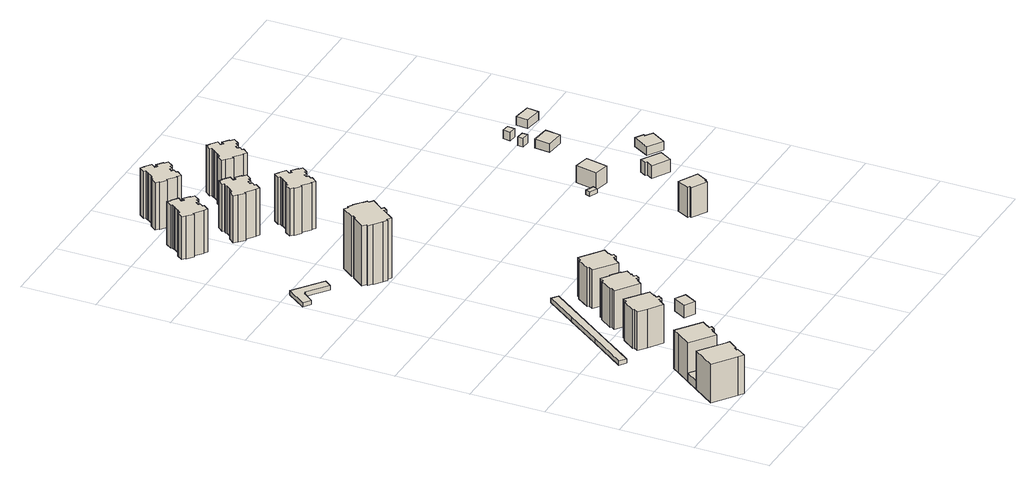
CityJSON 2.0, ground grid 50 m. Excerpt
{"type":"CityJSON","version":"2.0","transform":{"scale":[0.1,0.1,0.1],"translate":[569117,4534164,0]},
"CityObjects":{
"building1":{"type":"Building","geometry":[{"type":"MultiSurface","lod":"1","boundaries":[[[0,1,2,3,4,5,6,7,8,9]],[[0,9,10,11]],[[9,8,12,10]],[[8,7,13,12]],[[7,6,14,13]],[[6,5,15,14]],[[5,4,16,15]],[[4,3,17,16]],[[3,2,18,17]],[[2,1,19,18]],[[1,0,11,19]],[[11,10,12,13,14,15,16,17,18,19]]]}]},
"building2":{"type":"Building","geometry":[{"type":"MultiSurface","lod":"1","boundaries":[[[2,1,20,21]],[[2,21,22,23]],[[21,20,24,22]],[[20,1,25,24]],[[1,2,23,25]],[[23,22,24,25]]]}]},
"building3":{"type":"Building","geometry":[{"type":"MultiSurface","lod":"1","boundaries":[[[26,27,28,29,30,31,32,33,34,35,36,21,20]],[[26,20,37,38]],[[20,21,39,37]],[[21,36,40,39]],[[36,35,41,40]],[[35,34,42,41]],[[34,33,43,42]],[[33,32,44,43]],[[32,31,45,44]],[[31,30,46,45]],[[30,29,47,46]],[[29,28,48,47]],[[28,27,49,48]],[[27,26,38,49]],[[38,37,39,40,41,42,43,44,45,46,47,48,49]]]}]},
"building4":{"type":"Building","geometry":[{"type":"MultiSurface","lod":"1","boundaries":[[[50,51,52,53,54,55,56,57,58,59,60,61,62,63,64,65,66]],[[50,66,67,68]],[[66,65,69,67]],[[65,64,70,69]],[[64,63,71,70]],[[63,62,72,71]],[[62,61,73,72]],[[61,60,74,73]],[[60,59,75,74]],[[59,58,76,75]],[[58,57,77,76]],[[57,56,78,77]],[[56,55,79,78]],[[55,54,80,79]],[[54,53,81,80]],[[53,52,82,81]],[[52,51,83,82]],[[51,50,68,83]],[[68,67,69,70,71,72,73,74,75,76,77,78,79,80,81,82,83]]]}]},
"building5":{"type":"Building","geometry":[{"type":"MultiSurface","lod":"1","boundaries":[[[84,85,86,87,88,89,90,91,92]],[[84,92,93,94]],[[92,91,95,93]],[[91,90,96,95]],[[90,89,97,96]],[[89,88,98,97]],[[88,87,99,98]],[[87,86,100,99]],[[86,85,101,100]],[[85,84,94,101]],[[94,93,95,96,97,98,99,100,101]]]}]},
"building6":{"type":"Building","geometry":[{"type":"MultiSurface","lod":"1","boundaries":[[[102,103,104,105,106,107,108,109,110,111,112,113,114,115,116,117,118,119,120,121]],[[102,121,122,123]],[[121,120,124,122]],[[120,119,125,124]],[[119,118,126,125]],[[118,117,127,126]],[[117,116,128,127]],[[116,115,129,128]],[[115,114,130,129]],[[114,113,131,130]],[[113,112,132,131]],[[112,111,133,132]],[[111,110,134,133]],[[110,109,135,134]],[[109,108,136,135]],[[108,107,137,136]],[[107,106,138,137]],[[106,105,139,138]],[[105,104,140,139]],[[104,103,141,140]],[[103,102,123,141]],[[123,122,124,125,126,127,128,129,130,131,132,133,134,135,136,137,138,139,140,141]]]}]},
"building7":{"type":"Building","geometry":[{"type":"MultiSurface","lod":"1","boundaries":[[[142,143,144,145,146,147,148]],[[142,148,149,150]],[[148,147,151,149]],[[147,146,152,151]],[[146,145,153,152]],[[145,144,154,153]],[[144,143,155,154]],[[143,142,150,155]],[[150,149,151,152,153,154,155]]]}]},
"building8":{"type":"Building","geometry":[{"type":"MultiSurface","lod":"1","boundaries":[[[156,157,158,159]],[[156,159,160,161]],[[159,158,162,160]],[[158,157,163,162]],[[157,156,161,163]],[[161,160,162,163]]]}]},
"building9":{"type":"Building","geometry":[{"type":"MultiSurface","lod":"1","boundaries":[[[164,165,166,167,168,169,170,171,172,173,174,175,176,177,178,179]],[[164,179,180,181]],[[179,178,182,180]],[[178,177,183,182]],[[177,176,184,183]],[[176,175,185,184]],[[175,174,186,185]],[[174,173,187,186]],[[173,172,188,187]],[[172,171,189,188]],[[171,170,190,189]],[[170,169,191,190]],[[169,168,192,191]],[[168,167,193,192]],[[167,166,194,193]],[[166,165,195,194]],[[165,164,181,195]],[[181,180,182,183,184,185,186,187,188,189,190,191,192,193,194,195]]]}]},
"building10":{"type":"Building","geometry":[{"type":"MultiSurface","lod":"1","boundaries":[[[196,197,198,199,200,201,202,203,204,205,206,207,208,209,210,211,212,213,214,215,216,217,218,219,220,221,222,223]],[[196,223,224,225]],[[223,222,226,224]],[[222,221,227,226]],[[221,220,228,227]],[[220,219,229,228]],[[219,218,230,229]],[[218,217,231,230]],[[217,216,232,231]],[[216,215,233,232]],[[215,214,234,233]],[[214,213,235,234]],[[213,212,236,235]],[[212,211,237,236]],[[211,210,238,237]],[[210,209,239,238]],[[209,208,240,239]],[[208,207,241,240]],[[207,206,242,241]],[[206,205,243,242]],[[205,204,244,243]],[[204,203,245,244]],[[203,202,246,245]],[[202,201,247,246]],[[201,200,248,247]],[[200,199,249,248]],[[199,198,250,249]],[[198,197,251,250]],[[197,196,225,251]],[[225,224,226,227,228,229,230,231,232,233,234,235,236,237,238,239,240,241,242,243,244,245,246,247,248,249,250,251]]]}]},
"building11":{"type":"Building","geometry":[{"type":"MultiSurface","lod":"1","boundaries":[[[252,253,254,255,256,257,258,259,260,261,262,263,264,265,266,267,268,269,270,271,272,273,274,275,276,277,278,279,280,281,282,283,284,285]],[[252,285,286,287]],[[285,284,288,286]],[[284,283,289,288]],[[283,282,290,289]],[[282,281,291,290]],[[281,280,292,291]],[[280,279,293,292]],[[279,278,294,293]],[[278,277,295,294]],[[277,276,296,295]],[[276,275,297,296]],[[275,274,298,297]],[[274,273,299,298]],[[273,272,300,299]],[[272,271,301,300]],[[271,270,302,301]],[[270,269,303,302]],[[269,268,304,303]],[[268,267,305,304]],[[267,266,306,305]],[[266,265,307,306]],[[265,264,308,307]],[[264,263,309,308]],[[263,262,310,309]],[[262,261,311,310]],[[261,260,312,311]],[[260,259,313,312]],[[259,258,314,313]],[[258,257,315,314]],[[257,256,316,315]],[[256,255,317,316]],[[255,254,318,317]],[[254,253,319,318]],[[253,252,287,319]],[[287,286,288,289,290,291,292,293,294,295,296,297,298,299,300,301,302,303,304,305,306,307,308,309,310,311,312,313,314,315,316,317,318,319]]]}]},
"building12":{"type":"Building","geometry":[{"type":"MultiSurface","lod":"1","boundaries":[[[320,321,322,323,324,325,326,327,328,329,330,331,332,333,334,335,336,337,338,339,340,341,342,343,344,345,346,347,348,349,350,351,352,353]],[[320,353,354,355]],[[353,352,356,354]],[[352,351,357,356]],[[351,350,358,357]],[[350,349,359,358]],[[349,348,360,359]],[[348,347,361,360]],[[347,346,362,361]],[[346,345,363,362]],[[345,344,364,363]],[[344,343,365,364]],[[343,342,366,365]],[[342,341,367,366]],[[341,340,368,367]],[[340,339,369,368]],[[339,338,370,369]],[[338,337,371,370]],[[337,336,372,371]],[[336,335,373,372]],[[335,334,374,373]],[[334,333,375,374]],[[333,332,376,375]],[[332,331,377,376]],[[331,330,378,377]],[[330,329,379,378]],[[329,328,380,379]],[[328,327,381,380]],[[327,326,382,381]],[[326,325,383,382]],[[325,324,384,383]],[[324,323,385,384]],[[323,322,386,385]],[[322,321,387,386]],[[321,320,355,387]],[[355,354,356,357,358,359,360,361,362,363,364,365,366,367,368,369,370,371,372,373,374,375,376,377,378,379,380,381,382,383,384,385,386,387]]]}]},
"building13":{"type":"Building","geometry":[{"type":"MultiSurface","lod":"1","boundaries":[[[388,389,390,391,392,393,394,395,396,397,398,399,400,401,402,403,404,405,406,407,408,409,410,411,412,413,414,415,416,417,418,419,420,421]],[[388,421,422,423]],[[421,420,424,422]],[[420,419,425,424]],[[419,418,426,425]],[[418,417,427,426]],[[417,416,428,427]],[[416,415,429,428]],[[415,414,430,429]],[[414,413,431,430]],[[413,412,432,431]],[[412,411,433,432]],[[411,410,434,433]],[[410,409,435,434]],[[409,408,436,435]],[[408,407,437,436]],[[407,406,438,437]],[[406,405,439,438]],[[405,404,440,439]],[[404,403,441,440]],[[403,402,442,441]],[[402,401,443,442]],[[401,400,444,443]],[[400,399,445,444]],[[399,398,446,445]],[[398,397,447,446]],[[397,396,448,447]],[[396,395,449,448]],[[395,394,450,449]],[[394,393,451,450]],[[393,392,452,451]],[[392,391,453,452]],[[391,390,454,453]],[[390,389,455,454]],[[389,388,423,455]],[[423,422,424,425,426,427,428,429,430,431,432,433,434,435,436,437,438,439,440,441,442,443,444,445,446,447,448,449,450,451,452,453,454,455]]]}]},
"building14":{"type":"Building","geometry":[{"type":"MultiSurface","lod":"1","boundaries":[[[456,457,458,459,460,461,462,463,464,465,466,467,468,469,470,471,472,473,474,475,476,477,478,479,480,481,482,483,484,485,486,487,488,489]],[[456,489,490,491]],[[489,488,492,490]],[[488,487,493,492]],[[487,486,494,493]],[[486,485,495,494]],[[485,484,496,495]],[[484,483,497,496]],[[483,482,498,497]],[[482,481,499,498]],[[481,480,500,499]],[[480,479,501,500]],[[479,478,502,501]],[[478,477,503,502]],[[477,476,504,503]],[[476,475,505,504]],[[475,474,506,505]],[[474,473,507,506]],[[473,472,508,507]],[[472,471,509,508]],[[471,470,510,509]],[[470,469,511,510]],[[469,468,512,511]],[[468,467,513,512]],[[467,466,514,513]],[[466,465,515,514]],[[465,464,516,515]],[[464,463,517,516]],[[463,462,518,517]],[[462,461,519,518]],[[461,460,520,519]],[[460,459,521,520]],[[459,458,522,521]],[[458,457,523,522]],[[457,456,491,523]],[[491,490,492,493,494,495,496,497,498,499,500,501,502,503,504,505,506,507,508,509,510,511,512,513,514,515,516,517,518,519,520,521,522,523]]]}]},
"building15":{"type":"Building","geometry":[{"type":"MultiSurface","lod":"1","boundaries":[[[524,525,526,527,528,529,530,531,532,533,534,535,536,537,538,539,540,541,542,543,544,545,546,547,548,549,550,551,552,553,554,555,556,557]],[[524,557,558,559]],[[557,556,560,558]],[[556,555,561,560]],[[555,554,562,561]],[[554,553,563,562]],[[553,552,564,563]],[[552,551,565,564]],[[551,550,566,565]],[[550,549,567,566]],[[549,548,568,567]],[[548,547,569,568]],[[547,546,570,569]],[[546,545,571,570]],[[545,544,572,571]],[[544,543,573,572]],[[543,542,574,573]],[[542,541,575,574]],[[541,540,576,575]],[[540,539,577,576]],[[539,538,578,577]],[[538,537,579,578]],[[537,536,580,579]],[[536,535,581,580]],[[535,534,582,581]],[[534,533,583,582]],[[533,532,584,583]],[[532,531,585,584]],[[531,530,586,585]],[[530,529,587,586]],[[529,528,588,587]],[[528,527,589,588]],[[527,526,590,589]],[[526,525,591,590]],[[525,524,559,591]],[[559,558,560,561,562,563,564,565,566,567,568,569,570,571,572,573,574,575,576,577,578,579,580,581,582,583,584,585,586,587,588,589,590,591]]]}]},
"building16":{"type":"Building","geometry":[{"type":"MultiSurface","lod":"1","boundaries":[[[592,593,594,595,596,597,598,599]],[[592,599,600,601]],[[599,598,602,600]],[[598,597,603,602]],[[597,596,604,603]],[[596,595,605,604]],[[595,594,606,605]],[[594,593,607,606]],[[593,592,601,607]],[[601,600,602,603,604,605,606,607]]]}]},
"building17":{"type":"Building","geometry":[{"type":"MultiSurface","lod":"1","boundaries":[[[608,609,610,611]],[[608,611,612,613]],[[611,610,614,612]],[[610,609,615,614]],[[609,608,613,615]],[[613,612,614,615]]]}]},
"building18":{"type":"Building","geometry":[{"type":"MultiSurface","lod":"1","boundaries":[[[616,617,618,619]],[[616,619,620,621]],[[619,618,622,620]],[[618,617,623,622]],[[617,616,621,623]],[[621,620,622,623]]]}]},
"building19":{"type":"Building","geometry":[{"type":"MultiSurface","lod":"1","boundaries":[[[624,625,626,627,628,629]],[[624,629,630,631]],[[629,628,632,630]],[[628,627,633,632]],[[627,626,634,633]],[[626,625,635,634]],[[625,624,631,635]],[[631,630,632,633,634,635]]]}]},
"building20":{"type":"Building","geometry":[{"type":"MultiSurface","lod":"1","boundaries":[[[636,637,638,639]],[[636,639,640,641]],[[639,638,642,640]],[[638,637,643,642]],[[637,636,641,643]],[[641,640,642,643]]]}]},
"building21":{"type":"Building","geometry":[{"type":"MultiSurface","lod":"1","boundaries":[[[644,645,646,647]],[[644,647,648,649]],[[647,646,650,648]],[[646,645,651,650]],[[645,644,649,651]],[[649,648,650,651]]]}]},
"building22":{"type":"Building","geometry":[{"type":"MultiSurface","lod":"1","boundaries":[[[652,653,654,655]],[[652,655,656,657]],[[655,654,658,656]],[[654,653,659,658]],[[653,652,657,659]],[[657,656,658,659]]]}]},
"building23":{"type":"Building","geometry":[{"type":"MultiSurface","lod":"1","boundaries":[[[660,661,662,663,664,665]],[[660,665,666,667]],[[665,664,668,666]],[[664,663,669,668]],[[663,662,670,669]],[[662,661,671,670]],[[661,660,667,671]],[[667,666,668,669,670,671]]]}]},
"building24":{"type":"Building","geometry":[{"type":"MultiSurface","lod":"1","boundaries":[[[672,673,674,675]],[[672,675,676,677]],[[675,674,678,676]],[[674,673,679,678]],[[673,672,677,679]],[[677,676,678,679]]]}]}
},
"vertices":[
[28,137,0],[136,285,0],[300,165,0],[322,149,0],[275,85,0],[266,90,0],[253,71,0],[261,65,0],[214,0,0],[178,27,0],[178,27,270],[28,137,270],[214,0,270],[261,65,270],[253,71,270],[266,90,270],[275,85,270],[322,149,270],[300,165,270],[136,285,270],
[199,372,0],[362,253,0],[362,253,60],[300,165,60],[199,372,60],[136,285,60],
[266,463,0],[302,512,0],[463,393,0],[435,353,0],[436,352,0],[424,334,0],[437,324,0],[419,299,0],[404,309,0],[393,292,0],[391,294,0],[199,372,270],[266,463,270],[362,253,270],[391,294,270],[393,292,270],[404,309,270],[419,299,270],[437,324,270],[424,334,270],[436,352,270],[435,353,270],[463,393,270],[302,512,270],
[551,696,0],[457,765,0],[403,805,0],[422,833,0],[413,839,0],[476,926,0],[487,919,0],[507,946,0],[652,837,0],[625,798,0],[628,796,0],[614,776,0],[629,766,0],[611,740,0],[595,751,0],[581,732,0],[578,734,0],[578,734,270],[551,696,270],[581,732,270],[595,751,270],[611,740,270],[629,766,270],[614,776,270],[628,796,270],[625,798,270],[652,837,270],[507,946,270],[487,919,270],[476,926,270],[413,839,270],[422,833,270],[403,805,270],[457,765,270],
[417,1044,0],[268,840,0],[239,798,0],[196,830,0],[374,1076,0],[547,1315,0],[697,1521,0],[740,1489,0],[591,1284,0],[591,1284,30],[417,1044,30],[740,1489,30],[697,1521,30],[547,1315,30],[374,1076,30],[196,830,30],[239,798,30],[268,840,30],
[717,928,0],[569,1035,0],[588,1063,0],[579,1069,0],[642,1156,0],[651,1150,0],[671,1177,0],[727,1137,0],[730,1141,0],[789,1097,0],[787,1094,0],[819,1068,0],[792,1030,0],[795,1027,0],[781,1008,0],[796,996,0],[778,971,0],[763,981,0],[748,962,0],[745,964,0],[745,964,270],[717,928,270],[748,962,270],[763,981,270],[778,971,270],[796,996,270],[781,1008,270],[795,1027,270],[792,1030,270],[819,1068,270],[787,1094,270],[789,1097,270],[730,1141,270],[727,1137,270],[671,1177,270],[651,1150,270],[642,1156,270],[579,1069,270],[588,1063,270],[569,1035,270],
[108,2988,0],[303,2840,0],[266,2792,0],[131,2894,0],[112,2891,0],[57,2820,0],[9,2856,0],[9,2856,30],[108,2988,30],[57,2820,30],[112,2891,30],[131,2894,30],[266,2792,30],[303,2840,30],
[924,798,0],[989,758,0],[943,672,0],[872,712,0],[872,712,90],[924,798,90],[943,672,90],[989,758,90],
[737,1264,0],[756,1292,0],[746,1299,0],[807,1385,0],[816,1379,0],[835,1406,0],[986,1297,0],[958,1259,0],[962,1256,0],[948,1236,0],[964,1225,0],[946,1199,0],[930,1211,0],[915,1192,0],[912,1194,0],[884,1156,0],[884,1156,270],[737,1264,270],[912,1194,270],[915,1192,270],[930,1211,270],[946,1199,270],[964,1225,270],[948,1236,270],[962,1256,270],[958,1259,270],[986,1297,270],[835,1406,270],[816,1379,270],[807,1385,270],[746,1299,270],[756,1292,270],
[565,2814,0],[595,2794,0],[597,2796,0],[646,2759,0],[644,2755,0],[672,2734,0],[665,2723,0],[693,2701,0],[630,2621,0],[645,2610,0],[627,2585,0],[613,2596,0],[552,2515,0],[523,2536,0],[515,2526,0],[486,2547,0],[484,2545,0],[434,2582,0],[437,2585,0],[408,2607,0],[416,2618,0],[388,2639,0],[453,2723,0],[460,2717,0],[475,2736,0],[467,2742,0],[529,2826,0],[558,2805,0],[558,2805,420],[565,2814,420],[529,2826,420],[467,2742,420],[475,2736,420],[460,2717,420],[453,2723,420],[388,2639,420],[416,2618,420],[408,2607,420],[437,2585,420],[434,2582,420],[484,2545,420],[486,2547,420],[515,2526,420],[523,2536,420],[552,2515,420],[613,2596,420],[627,2585,420],[645,2610,420],[630,2621,420],[693,2701,420],[665,2723,420],[672,2734,420],[644,2755,420],[646,2759,420],[597,2796,420],[595,2794,420],
[397,3721,0],[381,3699,0],[390,3692,0],[359,3653,0],[335,3671,0],[332,3668,0],[277,3712,0],[269,3703,0],[228,3735,0],[231,3739,0],[208,3758,0],[240,3797,0],[249,3791,0],[266,3811,0],[269,3809,0],[299,3846,0],[296,3848,0],[311,3869,0],[304,3877,0],[335,3916,0],[358,3898,0],[362,3901,0],[402,3869,0],[379,3841,0],[395,3828,0],[410,3847,0],[450,3815,0],[447,3811,0],[469,3793,0],[438,3753,0],[429,3759,0],[412,3739,0],[400,3750,0],[384,3731,0],[384,3731,300],[397,3721,300],[400,3750,300],[412,3739,300],[429,3759,300],[438,3753,300],[469,3793,300],[447,3811,300],[450,3815,300],[410,3847,300],[395,3828,300],[379,3841,300],[402,3869,300],[362,3901,300],[358,3898,300],[335,3916,300],[304,3877,300],[311,3869,300],[296,3848,300],[299,3846,300],[269,3809,300],[266,3811,300],[249,3791,300],[240,3797,300],[208,3758,300],[231,3739,300],[228,3735,300],[269,3703,300],[277,3712,300],[332,3668,300],[335,3671,300],[359,3653,300],[390,3692,300],[381,3699,300],
[723,3648,0],[763,3616,0],[760,3612,0],[783,3593,0],[751,3553,0],[742,3561,0],[726,3541,0],[712,3550,0],[697,3532,0],[711,3522,0],[694,3501,0],[703,3493,0],[672,3454,0],[648,3472,0],[645,3469,0],[590,3514,0],[582,3504,0],[542,3536,0],[545,3540,0],[522,3559,0],[553,3598,0],[563,3591,0],[579,3612,0],[583,3609,0],[612,3647,0],[609,3650,0],[626,3670,0],[616,3678,0],[648,3717,0],[671,3699,0],[674,3702,0],[715,3670,0],[692,3642,0],[708,3630,0],[708,3630,330],[723,3648,330],[692,3642,330],[715,3670,330],[674,3702,330],[671,3699,330],[648,3717,330],[616,3678,330],[626,3670,330],[609,3650,330],[612,3647,330],[583,3609,330],[579,3612,330],[563,3591,330],[553,3598,330],[522,3559,330],[545,3540,330],[542,3536,330],[582,3504,330],[590,3514,330],[645,3469,330],[648,3472,330],[672,3454,330],[703,3493,330],[694,3501,330],[711,3522,330],[697,3532,330],[712,3550,330],[726,3541,330],[742,3561,330],[751,3553,330],[783,3593,330],[760,3612,330],[763,3616,330],
[582,3963,0],[527,4008,0],[518,3998,0],[478,4030,0],[481,4034,0],[458,4053,0],[490,4092,0],[499,4086,0],[515,4106,0],[519,4103,0],[549,4140,0],[545,4143,0],[562,4165,0],[553,4172,0],[584,4211,0],[608,4193,0],[611,4196,0],[651,4164,0],[628,4135,0],[644,4123,0],[659,4142,0],[699,4110,0],[696,4106,0],[720,4087,0],[689,4048,0],[678,4055,0],[662,4034,0],[648,4045,0],[633,4026,0],[648,4016,0],[632,3994,0],[640,3987,0],[608,3948,0],[585,3966,0],[585,3966,330],[582,3963,330],[608,3948,330],[640,3987,330],[632,3994,330],[648,4016,330],[633,4026,330],[648,4045,330],[662,4034,330],[678,4055,330],[689,4048,330],[720,4087,330],[696,4106,330],[699,4110,330],[659,4142,330],[644,4123,330],[628,4135,330],[651,4164,330],[611,4196,330],[608,4193,330],[584,4211,330],[553,4172,330],[562,4165,330],[545,4143,330],[549,4140,330],[519,4103,330],[515,4106,330],[499,4086,330],[490,4092,330],[458,4053,330],[481,4034,330],[478,4030,330],[518,3998,330],[527,4008,330],
[864,3196,0],[809,3242,0],[800,3232,0],[760,3264,0],[763,3268,0],[740,3287,0],[771,3326,0],[781,3319,0],[798,3339,0],[801,3336,0],[831,3374,0],[827,3377,0],[844,3399,0],[835,3406,0],[866,3445,0],[889,3425,0],[893,3429,0],[933,3398,0],[911,3370,0],[927,3357,0],[942,3375,0],[982,3343,0],[979,3339,0],[1002,3321,0],[971,3282,0],[962,3288,0],[945,3267,0],[931,3278,0],[917,3260,0],[930,3249,0],[913,3228,0],[922,3221,0],[890,3182,0],[867,3200,0],[867,3200,330],[864,3196,330],[890,3182,330],[922,3221,330],[913,3228,330],[930,3249,330],[917,3260,330],[931,3278,330],[945,3267,330],[962,3288,330],[971,3282,330],[1002,3321,330],[979,3339,330],[982,3343,330],[942,3375,330],[927,3357,330],[911,3370,330],[933,3398,330],[893,3429,330],[889,3425,330],[866,3445,330],[835,3406,330],[844,3399,330],[827,3377,330],[831,3374,330],[801,3336,330],[798,3339,330],[781,3319,330],[771,3326,330],[740,3287,330],[763,3268,330],[760,3264,330],[800,3232,330],[809,3242,330],
[894,3787,0],[871,3806,0],[902,3846,0],[912,3838,0],[929,3859,0],[933,3856,0],[962,3894,0],[959,3897,0],[975,3917,0],[966,3925,0],[997,3964,0],[1020,3946,0],[1023,3949,0],[1064,3918,0],[1041,3890,0],[1057,3877,0],[1072,3895,0],[1112,3863,0],[1109,3859,0],[1133,3840,0],[1102,3801,0],[1092,3808,0],[1075,3787,0],[1061,3798,0],[1046,3779,0],[1060,3769,0],[1043,3747,0],[1052,3740,0],[1021,3701,0],[998,3719,0],[995,3716,0],[940,3761,0],[932,3751,0],[892,3784,0],[892,3784,330],[894,3787,330],[932,3751,330],[940,3761,330],[995,3716,330],[998,3719,330],[1021,3701,330],[1052,3740,330],[1043,3747,330],[1060,3769,330],[1046,3779,330],[1061,3798,330],[1075,3787,330],[1092,3808,330],[1102,3801,330],[1133,3840,330],[1109,3859,330],[1112,3863,330],[1072,3895,330],[1057,3877,330],[1041,3890,330],[1064,3918,330],[1023,3949,330],[1020,3946,330],[997,3964,330],[966,3925,330],[975,3917,330],[959,3897,330],[962,3894,330],[933,3856,330],[929,3859,330],[912,3838,330],[902,3846,330],[871,3806,330],
[2137,1216,0],[2092,1138,0],[2085,1142,0],[2075,1125,0],[1971,1180,0],[1979,1196,0],[1965,1203,0],[2008,1284,0],[2008,1284,210],[2137,1216,210],[1965,1203,210],[1979,1196,210],[1971,1180,210],[2075,1125,210],[2085,1142,210],[2092,1138,210],
[2007,1852,0],[1994,1821,0],[1938,1845,0],[1950,1876,0],[1950,1876,30],[2007,1852,30],[1938,1845,30],[1994,1821,30],
[2023,1842,0],[2052,1989,0],[2156,1968,0],[2127,1819,0],[2127,1819,120],[2023,1842,120],[2156,1968,120],[2052,1989,120],
[2331,1687,0],[2457,1610,0],[2408,1526,0],[2290,1594,0],[2317,1639,0],[2306,1646,0],[2306,1646,90],[2331,1687,90],[2317,1639,90],[2290,1594,90],[2408,1526,90],[2457,1610,90],
[2300,2458,0],[2301,2497,0],[2354,2491,0],[2353,2452,0],[2353,2452,60],[2300,2458,60],[2354,2491,60],[2301,2497,60],
[2445,2378,0],[2434,2273,0],[2310,2286,0],[2321,2390,0],[2321,2390,60],[2445,2378,60],[2310,2286,60],[2434,2273,60],
[2390,2606,0],[2383,2555,0],[2332,2561,0],[2339,2612,0],[2339,2612,60],[2390,2606,60],[2332,2561,60],[2383,2555,60],
[2526,1739,0],[2594,1852,0],[2649,1819,0],[2642,1807,0],[2693,1775,0],[2629,1675,0],[2629,1675,60],[2526,1739,60],[2693,1775,60],[2642,1807,60],[2649,1819,60],[2594,1852,60],
[2627,2510,0],[2508,2525,0],[2518,2608,0],[2639,2591,0],[2639,2591,60],[2627,2510,60],[2518,2608,60],[2508,2525,60]
]}
